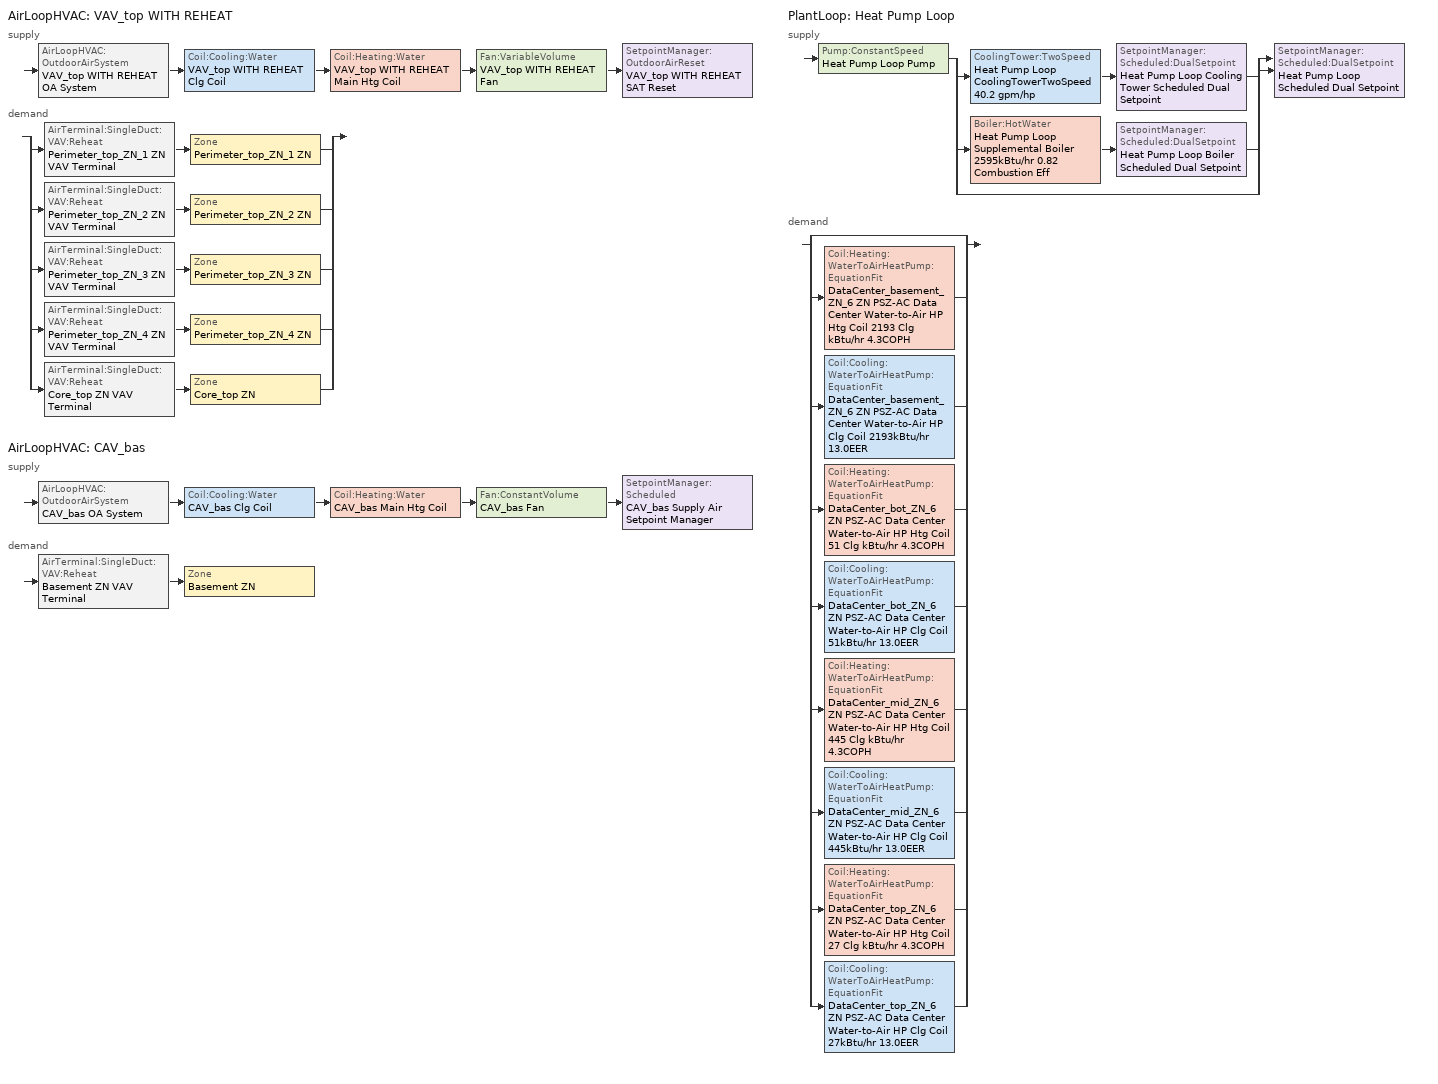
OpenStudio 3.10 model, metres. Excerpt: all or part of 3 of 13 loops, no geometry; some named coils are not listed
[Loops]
AirLoopHVAC 'VAV_top WITH REHEAT'
 supply: AirLoopHVAC:OutdoorAirSystem 'VAV_top WITH REHEAT OA System' > Coil:Cooling:Water 'VAV_top WITH REHEAT Clg Coil' > Coil:Heating:Water 'VAV_top WITH REHEAT Main Htg Coil' > Fan:VariableVolume 'VAV_top WITH REHEAT Fan' > SetpointManager:OutdoorAirReset 'VAV_top WITH REHEAT SAT Reset'
 demand: split
  | AirTerminal:SingleDuct:VAV:Reheat 'Perimeter_top_ZN_1 ZN VAV Terminal' > Zone 'Perimeter_top_ZN_1 ZN'
  | AirTerminal:SingleDuct:VAV:Reheat 'Perimeter_top_ZN_2 ZN VAV Terminal' > Zone 'Perimeter_top_ZN_2 ZN'
  | AirTerminal:SingleDuct:VAV:Reheat 'Perimeter_top_ZN_3 ZN VAV Terminal' > Zone 'Perimeter_top_ZN_3 ZN'
  | AirTerminal:SingleDuct:VAV:Reheat 'Perimeter_top_ZN_4 ZN VAV Terminal' > Zone 'Perimeter_top_ZN_4 ZN'
  | AirTerminal:SingleDuct:VAV:Reheat 'Core_top ZN VAV Terminal' > Zone 'Core_top ZN'
AirLoopHVAC 'CAV_bas'
 supply: AirLoopHVAC:OutdoorAirSystem 'CAV_bas OA System' > Coil:Cooling:Water 'CAV_bas Clg Coil' > Coil:Heating:Water 'CAV_bas Main Htg Coil' > Fan:ConstantVolume 'CAV_bas Fan' > SetpointManager:Scheduled 'CAV_bas Supply Air Setpoint Manager'
 demand: AirTerminal:SingleDuct:VAV:Reheat 'Basement ZN VAV Terminal' > Zone 'Basement ZN'
PlantLoop 'Heat Pump Loop'
 supply: Pump:ConstantSpeed 'Heat Pump Loop Pump' > split
  | CoolingTower:TwoSpeed 'Heat Pump Loop CoolingTowerTwoSpeed 40.2 gpm/hp' > SetpointManager:Scheduled:DualSetpoint 'Heat Pump Loop Cooling Tower Scheduled Dual Setpoint'
  | Boiler:HotWater 'Heat Pump Loop Supplemental Boiler 2595kBtu/hr 0.82 Combustion Eff' > SetpointManager:Scheduled:DualSetpoint 'Heat Pump Loop Boiler Scheduled Dual Setpoint'
  | bypass
  join > SetpointManager:Scheduled:DualSetpoint 'Heat Pump Loop Scheduled Dual Setpoint'
 demand: split
  | bypass
  | Coil:Heating:WaterToAirHeatPump:EquationFit 'DataCenter_basement_ZN_6 ZN PSZ-AC Data Center Water-to-Air HP Htg Coil 2193 Clg kBtu/hr 4.3COPH'
  | Coil:Cooling:WaterToAirHeatPump:EquationFit 'DataCenter_basement_ZN_6 ZN PSZ-AC Data Center Water-to-Air HP Clg Coil 2193kBtu/hr 13.0EER'
  | Coil:Heating:WaterToAirHeatPump:EquationFit 'DataCenter_bot_ZN_6 ZN PSZ-AC Data Center Water-to-Air HP Htg Coil 51 Clg kBtu/hr 4.3COPH'
  | Coil:Cooling:WaterToAirHeatPump:EquationFit 'DataCenter_bot_ZN_6 ZN PSZ-AC Data Center Water-to-Air HP Clg Coil 51kBtu/hr 13.0EER'
  | Coil:Heating:WaterToAirHeatPump:EquationFit 'DataCenter_mid_ZN_6 ZN PSZ-AC Data Center Water-to-Air HP Htg Coil 445 Clg kBtu/hr 4.3COPH'
  | Coil:Cooling:WaterToAirHeatPump:EquationFit 'DataCenter_mid_ZN_6 ZN PSZ-AC Data Center Water-to-Air HP Clg Coil 445kBtu/hr 13.0EER'
  | Coil:Heating:WaterToAirHeatPump:EquationFit 'DataCenter_top_ZN_6 ZN PSZ-AC Data Center Water-to-Air HP Htg Coil 27 Clg kBtu/hr 4.3COPH'
  | Coil:Cooling:WaterToAirHeatPump:EquationFit 'DataCenter_top_ZN_6 ZN PSZ-AC Data Center Water-to-Air HP Clg Coil 27kBtu/hr 13.0EER'
[Sizing:Zone] Zone Cooling Design Supply Air Temperature Input Method=SupplyAirTemperature; Zone Cooling Design Supply Air Temperature {C}=12.7778; Zone Cooling Design Supply Air Temperature Difference {deltaC}=11.11; Zone Heating Design Supply Air Temperature Input Method=SupplyAirTemperature; Zone Heating Design Supply Air Temperature {C}=40; Zone Heating Design Supply Air Temperature Difference {deltaC}=11.11; Zone Cooling Design Supply Air Humidity Ratio {kg-H2O/kg-air}=0.0085; Zone Heating Design Supply Air Humidity Ratio {kg-H2O/kg-air}=0.008; Cooling Design Air Flow Method=DesignDayWithLimit; Heating Design Air Flow Method=DesignDay; Heating Maximum Air Flow Fraction=1; Account for Dedicated Outdoor Air System=No; Dedicated Outdoor Air System Control Strategy=NeutralSupplyAir; Dedicated Outdoor Air Low Setpoint Temperature for Design {C}=autosize; Dedicated Outdoor Air High Setpoint Temperature for Design {C}=autosize; Zone Load Sizing Method=Sensible Load Only No Latent Load; Zone Latent Cooling Design Supply Air Humidity Ratio Input Method=HumidityRatioDifference; Zone Cooling Design Supply Air Humidity Ratio Difference {kgWater/kgDryAir}=0.005; Zone Latent Heating Design Supply Air Humidity Ratio Input Method=HumidityRatioDifference; Zone Humidification Design Supply Air Humidity Ratio Difference {kgWater/kgDryAir}=0.005; Design Minimum Zone Ventilation Efficiency=0.6; Sizing Option=Coincident
Core_top ZN; Perimeter_top_ZN_1 ZN; Perimeter_top_ZN_2 ZN; Perimeter_top_ZN_3 ZN; Perimeter_top_ZN_4 ZN
[Zone equipment]
Basement ZN: Basement ZN VAV Terminal
Core_top ZN: Core_top ZN VAV Terminal
Perimeter_top_ZN_1 ZN: Perimeter_top_ZN_1 ZN VAV Terminal
Perimeter_top_ZN_2 ZN: Perimeter_top_ZN_2 ZN VAV Terminal
Perimeter_top_ZN_3 ZN: Perimeter_top_ZN_3 ZN VAV Terminal
Perimeter_top_ZN_4 ZN: Perimeter_top_ZN_4 ZN VAV Terminal
[PlantLoop]
Heat Pump Loop: Fluid Type=EthyleneGlycol; Glycol Concentration=40; Maximum Loop Temperature {C}=35; Minimum Loop Temperature {C}=10; Plant Loop Volume {m3}=Autocalculate; Load Distribution Scheme=SequentialLoad
[Sizing:Plant]
Heat Pump Loop: Loop Type=Heating; Design Loop Exit Temperature {C}=39; Loop Design Temperature Difference {deltaC}=11; Sizing Option=NonCoincident; Zone Timesteps in Averaging Window=1; Coincident Sizing Factor Mode=None
[SetpointManager:Scheduled]
CAV_bas Supply Air Setpoint Manager: Control Variable=Temperature; Schedule=Supply Air Temp - 55.0F; Setpoint Node or NodeList=CAV_bas Supply Outlet Node
[Boiler:HotWater]
Heat Pump Loop Supplemental Boiler 2595kBtu/hr 0.82 Combustion Eff: Fuel Type=NaturalGas; Nominal Thermal Efficiency=0.813; Efficiency Curve Temperature Evaluation Variable=LeavingBoiler; Normalized Boiler Efficiency Curve=Boiler with Minimum Turndown; Minimum Part Load Ratio=0; Maximum Part Load Ratio=1.2; Optimum Part Load Ratio=1; Water Outlet Upper Temperature Limit {C}=95; Boiler Flow Mode=ConstantFlow; On Cycle Parasitic Electric Load {W}=0; Off Cycle Parasitic Fuel Load {W}=0; Sizing Factor=1
[Pump:ConstantSpeed]
Heat Pump Loop Pump: Rated Flow Rate {m3/s}=autosize; Rated Pump Head {Pa}=179344; Rated Power Consumption {W}=autosize; Motor Efficiency=0.927087; Fraction of Motor Inefficiencies to Fluid Stream=0; Pump Control Type=Intermittent; Design Power Sizing Method=PowerPerFlowPerPressure; Design Electric Power per Unit Flow Rate {W/(m3/s)}=348701.1; Design Shaft Power per Unit Flow Rate per Unit Head {W-s/m3-Pa}=1.28205
[AirLoopHVAC] Availability Schedule=OfficeLarge HVACOperationSchd; Design Supply Air Flow Rate {m3/s}=autosize; Design Return Air Flow Fraction of Supply Air Flow=1
VAV_top WITH REHEAT; CAV_bas
[Sizing:System] Type of Load to Size On=Sensible; Preheat Design Temperature {C}=7.22222; Preheat Design Humidity Ratio {kg-H2O/kg-Air}=0.008; Precool Design Temperature {C}=12.7778; Precool Design Humidity Ratio {kg-H2O/kg-Air}=0.008; Central Cooling Design Supply Air Temperature {C}=12.7778; Sizing Option=Coincident; 100% Outdoor Air in Cooling=No; 100% Outdoor Air in Heating=No; Central Cooling Design Supply Air Humidity Ratio {kg-H2O/kg-Air}=0.0085; Central Heating Design Supply Air Humidity Ratio {kg-H2O/kg-Air}=0.008; Cooling Design Air Flow Method=DesignDay; Heating Design Air Flow Method=DesignDay; System Outdoor Air Method=ZoneSum; Zone Maximum Outdoor Air Fraction=1; Cooling Supply Air Flow Rate Per Floor Area {m3/s-m2}=0.00996765; Cooling Fraction of Autosized Cooling Supply Air Flow Rate=1; Cooling Supply Air Flow Rate Per Unit Cooling Capacity {m3/s-W}=3.94755e-05; Heating Supply Air Flow Rate Per Floor Area {m3/s-m2}=0.00996765; Heating Fraction of Autosized Heating Supply Air Flow Rate=1; Heating Fraction of Autosized Cooling Supply Air Flow Rate=1; Heating Supply Air Flow Rate Per Unit Heating Capacity {m3/s-W}=3.15882e-05; Cooling Design Capacity Method=CoolingDesignCapacity; Cooling Design Capacity {W}=autosize; Cooling Design Capacity Per Floor Area {W/m2}=234.7; Fraction of Autosized Cooling Design Capacity=1; Heating Design Capacity Method=HeatingDesignCapacity; Heating Design Capacity {W}=autosize; Heating Design Capacity Per Floor Area {W/m2}=157; Fraction of Autosized Heating Design Capacity=1; Central Cooling Capacity Control Method=OnOff; Occupant Diversity=autosize
Name | Design Outdoor Air Flow Rate {m3/s} | Central Heating Maximum System Air Flow Ratio | Central Heating Design Supply Air Temperature {C}
VAV_top WITH REHEAT | 2.03056 | 0.3 | 12.7778
CAV_bas | Autosize | 1 | 16.6667
[Fan:VariableVolume]
VAV_top WITH REHEAT Fan: Availability Schedule=Always On Discrete; Fan Total Efficiency=0.6084; Pressure Rise {Pa}=1389.92; Maximum Flow Rate {m3/s}=Autosize; Fan Power Minimum Flow Rate Input Method=Fraction; Fan Power Minimum Flow Fraction=0.25; Fan Power Minimum Air Flow Rate {m3/s}=0; Motor Efficiency=0.936; Motor In Airstream Fraction=1; Fan Power Coefficient 1=0.04076; Fan Power Coefficient 2=0.0881; Fan Power Coefficient 3=-0.0729; Fan Power Coefficient 4=0.9437; Fan Power Coefficient 5=0
[Controller:OutdoorAir] Maximum Outdoor Air Flow Rate {m3/s}=Autosize; Economizer Control Type=DifferentialEnthalpy; Economizer Control Action Type=ModulateFlow; Lockout Type=LockoutWithHeating; Minimum Limit Type=FixedMinimum; High Humidity Control=No; High Humidity Outdoor Air Flow Ratio=1; Control High Indoor Humidity Based on Outdoor Humidity Ratio=Yes; Heat Recovery Bypass Control Type=BypassWhenOAFlowGreaterThanMinimum; Economizer Operation Staging=InterlockedWithMechanicalCooling
Name | Minimum Outdoor Air Flow Rate {m3/s} | Minimum Outdoor Air Schedule | Maximum Fraction of Outdoor Air Schedule | Controller Mechanical Ventilation | Minimum Fraction of Outdoor Air Schedule
VAV_top WITH REHEAT OA Controller | 0 | OfficeLarge MinOA_MotorizedDamper_Sched | VAV_top WITH REHEAT_MAX_OA_FRAC | VAV_top WITH REHEAT Vent Controller
CAV_bas OA Controller | autosize | OfficeLarge HVACOperationSchd |  | CAV_bas Vent Controller | OfficeLarge MinOA_MotorizedDamper_Sched
[Controller:MechanicalVentilation] Availability Schedule=Always On Discrete
Name | System Outdoor Air Method
VAV_top WITH REHEAT Vent Controller | Standard62.1VentilationRateProcedureWithLimit
CAV_bas Vent Controller | ZoneSum
[AirLoopHVAC:OutdoorAirSystem]
Name | Controller
VAV_top WITH REHEAT OA System | VAV_top WITH REHEAT OA Controller
CAV_bas OA System | CAV_bas OA Controller
[AirTerminal:SingleDuct:VAV:Reheat] Availability Schedule=Always On Discrete; Maximum Air Flow Rate {m3/s}=AutoSize; Zone Minimum Air Flow Input Method=Scheduled; Constant Minimum Air Flow Fraction=0; Fixed Minimum Air Flow Rate {m3/s}=0; Maximum Hot Water or Steam Flow Rate {m3/s}=AutoSize; Minimum Hot Water or Steam Flow Rate {m3/s}=0; Convergence Tolerance=0.001; Damper Heating Action=ReverseWithLimits; Maximum Flow Fraction During Reheat=0.5; Control For Outdoor Air=No
Name | Minimum Air Flow Fraction Schedule | Reheat Coil | Maximum Flow per Zone Floor Area During Reheat {m3/s-m2} | Maximum Reheat Air Temperature {C}
Perimeter_top_ZN_1 ZN VAV Terminal | Perimeter_top_ZN_1 ZN VAV Terminal - MDP - adjusted | Perimeter_top_ZN_1 ZN Reheat Coil | AutoSize | 40
Perimeter_top_ZN_2 ZN VAV Terminal | Perimeter_top_ZN_2 ZN VAV Terminal - MDP - adjusted | Perimeter_top_ZN_2 ZN Reheat Coil | AutoSize | 40
Perimeter_top_ZN_3 ZN VAV Terminal | Perimeter_top_ZN_3 ZN VAV Terminal - MDP - adjusted | Perimeter_top_ZN_3 ZN Reheat Coil | AutoSize | 40
Perimeter_top_ZN_4 ZN VAV Terminal | Perimeter_top_ZN_4 ZN VAV Terminal - MDP - adjusted | Perimeter_top_ZN_4 ZN Reheat Coil | AutoSize | 40
Core_top ZN VAV Terminal | Core_top ZN VAV Terminal - MDP - adjusted | Core_top ZN Reheat Coil | AutoSize | 40
Basement ZN VAV Terminal | Basement ZN VAV Terminal - MDP - adjusted | Basement ZN Reheat Coil | 0 | 50
[Fan:ConstantVolume]
CAV_bas Fan: Availability Schedule=Always On Discrete; Fan Total Efficiency=0.58175; Pressure Rise {Pa}=622.722; Maximum Flow Rate {m3/s}=AutoSize; Motor Efficiency=0.895; Motor In Airstream Fraction=1
[SetpointManager:Scheduled:DualSetpoint] High Setpoint Schedule=Heat Pump Loop High Temp - 87F; Low Setpoint Schedule=Heat Pump Loop Low Temp - 67F
Name | Setpoint Node or NodeList
Heat Pump Loop Scheduled Dual Setpoint | Heat Pump Loop Supply Outlet Node
Heat Pump Loop Cooling Tower Scheduled Dual Setpoint | Heat Pump Loop CoolingTowerTwoSpeed 40.2 gpm/hp Outlet Water Node
Heat Pump Loop Boiler Scheduled Dual Setpoint | Heat Pump Loop Supplemental Boiler 2595kBtu/hr 0.82 Combustion Eff Outlet Water Node
[CoolingTower:TwoSpeed]
Heat Pump Loop CoolingTowerTwoSpeed 40.2 gpm/hp: Design Water Flow Rate {m3/s}=autosize; High Fan Speed Air Flow Rate {m3/s}=autosize; High Fan Speed Fan Power {W}=5327.38; High Fan Speed U-Factor Times Area Value {W/K}=autosize; Low Fan Speed Air Flow Rate {m3/s}=AutoSize; Low Fan Speed Fan Power {W}=1598.22; Low Fan Speed U-Factor Times Area Value {W/K}=AutoSize; Sizing Factor=1; Design Inlet Air Dry-Bulb Temperature {C}=35; Design Inlet Air Wet-Bulb Temperature {C}=25.6; Design Approach Temperature {deltaC}=autosize; Design Range Temperature {deltaC}=autosize
[Coil:Heating:WaterToAirHeatPump:EquationFit] Rated Heating Coefficient of Performance {W/W}=4.3; Rated Entering Water Temperature {C}=20; Rated Entering Air Dry-Bulb Temperature {C}=20; Ratio of Rated Heating Capacity to Rated Cooling Capacity=1; Heating Capacity Curve=Water to Air Heat Pump Heating Capacity Curve; Heating Power Consumption Curve=Water to Air Heat Pump Heating Power Consumption Curve; Part Load Fraction Correlation Curve=Water to Air Heat Pump Part Load Fraction Correlation Curve
DataCenter_basement_ZN_6 ZN PSZ-AC Data Center Water-to-Air HP Htg Coil 2193 Clg kBtu/hr 4.3COPH; DataCenter_bot_ZN_6 ZN PSZ-AC Data Center Water-to-Air HP Htg Coil 51 Clg kBtu/hr 4.3COPH; DataCenter_mid_ZN_6 ZN PSZ-AC Data Center Water-to-Air HP Htg Coil 445 Clg kBtu/hr 4.3COPH; DataCenter_top_ZN_6 ZN PSZ-AC Data Center Water-to-Air HP Htg Coil 27 Clg kBtu/hr 4.3COPH
[Coil:Cooling:WaterToAirHeatPump:EquationFit] Rated Cooling Coefficient of Performance {W/W}=4.46582; Rated Entering Water Temperature {C}=30; Rated Entering Air Dry-Bulb Temperature {C}=27; Rated Entering Air Wet-Bulb Temperature {C}=19; Total Cooling Capacity Curve=Water to Air Heat Pump Total Cooling Capacity Curve; Sensible Cooling Capacity Curve=Water to Air Heat Pump Sensible Cooling Capacity Curve; Cooling Power Consumption Curve=Water to Air Heat Pump Cooling Power Consumption Curve; Part Load Fraction Correlation Curve=Water to Air Heat Pump Part Load Fraction Correlation Curve; Maximum Cycling Rate {cycles/hr}=2.5; Latent Capacity Time Constant {s}=60; Fan Delay Time {s}=60
DataCenter_basement_ZN_6 ZN PSZ-AC Data Center Water-to-Air HP Clg Coil 2193kBtu/hr 13.0EER; DataCenter_bot_ZN_6 ZN PSZ-AC Data Center Water-to-Air HP Clg Coil 51kBtu/hr 13.0EER; DataCenter_mid_ZN_6 ZN PSZ-AC Data Center Water-to-Air HP Clg Coil 445kBtu/hr 13.0EER; DataCenter_top_ZN_6 ZN PSZ-AC Data Center Water-to-Air HP Clg Coil 27kBtu/hr 13.0EER
[EnergyManagementSystem:ProgramCallingManager]
SET_ems_Perimeter_top_ZN_4_Light_EMS_Program_Manager: AfterPredictorAfterHVACManagers; SET_ems_Perimeter_top_ZN_4_Light_EMS_Program
ems_DataCenter_basement_ZN_6_ZN_PSZ_AC_Data_Center_OptimumStartCallingManager0: BeginTimestepBeforePredictor; ems_DataCenter_basement_ZN_6_ZN_PSZ_AC_Data_Center_OptimumStartProg0
ems_VAV_bot_WITH_REHEAT_OptimumStartCallingManager0: BeginTimestepBeforePredictor; ems_VAV_bot_WITH_REHEAT_OptimumStartProg0
ems_VAV_mid_WITH_REHEAT_OptimumStartCallingManager0: BeginTimestepBeforePredictor; ems_VAV_mid_WITH_REHEAT_OptimumStartProg0
ems_VAV_top_WITH_REHEAT_OptimumStartCallingManager0: BeginTimestepBeforePredictor; ems_VAV_top_WITH_REHEAT_OptimumStartProg0
[SetpointManager:OutdoorAirReset]
VAV_top WITH REHEAT SAT Reset: Control Variable=Temperature; Setpoint at Outdoor Low Temperature {C}=15.5556; Outdoor Low Temperature {C}=10; Setpoint at Outdoor High Temperature {C}=12.7778; Outdoor High Temperature {C}=21.1111; Setpoint Node or NodeList=VAV_top WITH REHEAT Supply Outlet Node
[Schedule:Constant] Value=1
Always On Discrete; VAV_top WITH REHEAT_MAX_OA_FRAC
[Schedule:Ruleset]
Name | Default Day Schedule | Summer Design Day Schedule | Winter Design Day Schedule
OfficeLarge HVACOperationSchd | OfficeLarge HVACOperationSchd Default | OfficeLarge HVACOperationSchd Summer Design Day | OfficeLarge HVACOperationSchd Winter Design Day
OfficeLarge MinOA_MotorizedDamper_Sched | OfficeLarge MinOA_MotorizedDamper_Sched Default | OfficeLarge MinOA_MotorizedDamper_Sched Summer Design Day | OfficeLarge MinOA_MotorizedDamper_Sched Winter Design Day
Supply Air Temp - 55.0F | Supply Air Temp - 55.0F Default
Heat Pump Loop High Temp - 87F | Heat Pump Loop High Temp - 87F Default
Heat Pump Loop Low Temp - 67F | Heat Pump Loop Low Temp - 67F Default
Basement ZN VAV Terminal - MDP - adjusted | Basement ZN VAV Terminal - MDP Default 1
Core_top ZN VAV Terminal - MDP - adjusted | Core_top ZN VAV Terminal - MDP Default 1
Perimeter_top_ZN_1 ZN VAV Terminal - MDP - adjusted | Perimeter_top_ZN_1 ZN VAV Terminal - MDP Default 1
Perimeter_top_ZN_2 ZN VAV Terminal - MDP - adjusted | Perimeter_top_ZN_2 ZN VAV Terminal - MDP Default 1
Perimeter_top_ZN_3 ZN VAV Terminal - MDP - adjusted | Perimeter_top_ZN_3 ZN VAV Terminal - MDP Default 1
Perimeter_top_ZN_4 ZN VAV Terminal - MDP - adjusted | Perimeter_top_ZN_4 ZN VAV Terminal - MDP Default 1
[Schedule:Day]
OfficeLarge HVACOperationSchd Default; OfficeLarge MinOA_MotorizedDamper_Sched Default: No, 24, 0, 0
OfficeLarge HVACOperationSchd Summer Design Day; OfficeLarge HVACOperationSchd SmrDsn|Wkdy Day: No, 6, 0, 0, 22, 0, 1, 24, 0, 0
OfficeLarge HVACOperationSchd Winter Design Day; OfficeLarge HVACOperationSchd WntrDsn|Sat Day: No, 6, 0, 0, 18, 0, 1, 24, 0, 0
OfficeLarge MinOA_MotorizedDamper_Sched Summer Design Day; OfficeLarge MinOA_MotorizedDamper_Sched SmrDsn|Wkdy Day: No, 7, 0, 0, 22, 0, 1, 24, 0, 0
OfficeLarge MinOA_MotorizedDamper_Sched Winter Design Day; OfficeLarge MinOA_MotorizedDamper_Sched WntrDsn|Sat Day: No, 7, 0, 0, 18, 0, 1, 24, 0, 0
Supply Air Temp - 55.0F Default: 24, 0, 12.7778
Heat Pump Loop High Temp - 87F Default: 24, 0, 30.5556
Heat Pump Loop Low Temp - 67F Default: 24, 0, 19.4444
Basement ZN VAV Terminal - MDP Default 1: 12, 0, 0.2, 13, 0, 0.1, 24, 0, 0.2
Core_top ZN VAV Terminal - MDP Default 1: 12, 0, 0.321, 13, 0, 0.1, 24, 0, 0.321
Perimeter_top_ZN_1 ZN VAV Terminal - MDP Default 1; Perimeter_top_ZN_3 ZN VAV Terminal - MDP Default 1: 12, 0, 0.137, 13, 0, 0.1, 24, 0, 0.137
Perimeter_top_ZN_2 ZN VAV Terminal - MDP Default 1: 12, 0, 0.098, 13, 0, 0.1, 24, 0, 0.098
Perimeter_top_ZN_4 ZN VAV Terminal - MDP Default 1: 12, 0, 0.088, 13, 0, 0.1, 24, 0, 0.088
[Schedule:Rule] Date Specification Type=DateRange; Start Month=1; Start Day=1; End Month=12; End Day=31
Name | Schedule Ruleset | Rule Order | Day Schedule | Apply Monday | Apply Tuesday | Apply Wednesday | Apply Thursday | Apply Friday | Apply Saturday
Schedule Rule 28 | OfficeLarge HVACOperationSchd | 1 | OfficeLarge HVACOperationSchd SmrDsn|Wkdy Day | Yes | Yes | Yes | Yes | Yes
Schedule Rule 29 | OfficeLarge HVACOperationSchd | 0 | OfficeLarge HVACOperationSchd WntrDsn|Sat Day |  |  |  |  |  | Yes
Schedule Rule 30 | OfficeLarge MinOA_MotorizedDamper_Sched | 1 | OfficeLarge MinOA_MotorizedDamper_Sched SmrDsn|Wkdy Day | Yes | Yes | Yes | Yes | Yes
Schedule Rule 31 | OfficeLarge MinOA_MotorizedDamper_Sched | 0 | OfficeLarge MinOA_MotorizedDamper_Sched WntrDsn|Sat Day |  |  |  |  |  | Yes
[Curve:Cubic]
Boiler with Minimum Turndown: Coefficient1 Constant=0.7791; Coefficient2 x=1.4745; Coefficient3 x**2=-2.5795; Coefficient4 x**3=1.3467; Minimum Value of x=0; Maximum Value of x=1.3
[Curve:QuadLinear] Minimum Value of w {BasedOnField A2}=-100; Maximum Value of w {BasedOnField A2}=100; Minimum Value of x {BasedOnField A3}=-100; Maximum Value of x {BasedOnField A3}=100; Minimum Value of y {BasedOnField A4}=0; Maximum Value of y {BasedOnField A4}=100; Minimum Value of z {BasedOnField A5}=0; Maximum Value of z {BasedOnField A5}=100
Name | Coefficient1 Constant | Coefficient2 w | Coefficient3 x | Coefficient4 y | Coefficient5 z
Water to Air Heat Pump Heating Capacity Curve | 0.237847 | -3.35824 | 3.8064 | 0.1792 | 0.128607
Water to Air Heat Pump Heating Power Consumption Curve | -3.79176 | 3.38799 | 1.50226 | -0.177654 | -0.10308
Water to Air Heat Pump Total Cooling Capacity Curve | -4.30267 | 7.18537 | -2.23947 | 0.139996 | 0.10266
Water to Air Heat Pump Cooling Power Consumption Curve | -5.67776 | 0.438988 | 5.84528 | 0.141606 | -0.168728
[Curve:Linear]
Water to Air Heat Pump Part Load Fraction Correlation Curve: Coefficient1 Constant=0.833746; Coefficient2 x=0.166254; Minimum Value of x=0; Maximum Value of x=1; Minimum Curve Output=0; Maximum Curve Output=1
[Curve:QuintLinear]
Water to Air Heat Pump Sensible Cooling Capacity Curve: Coefficient1 Constant=6.00194; Coefficient2 v=22.6301; Coefficient3 w=-26.7961; Coefficient4 x=-1.72375; Coefficient5 y=0.490645; Coefficient6 z=0.0693119; Minimum Value of v {BasedOnField A2}=-100; Maximum Value of v {BasedOnField A2}=100; Minimum Value of w {BasedOnField A2}=-100; Maximum Value of w {BasedOnField A2}=100; Minimum Value of x {BasedOnField A3}=-100; Maximum Value of x {BasedOnField A3}=100; Minimum Value of y {BasedOnField A4}=0; Maximum Value of y {BasedOnField A4}=100; Minimum Value of z {BasedOnField A5}=0; Maximum Value of z {BasedOnField A5}=100
